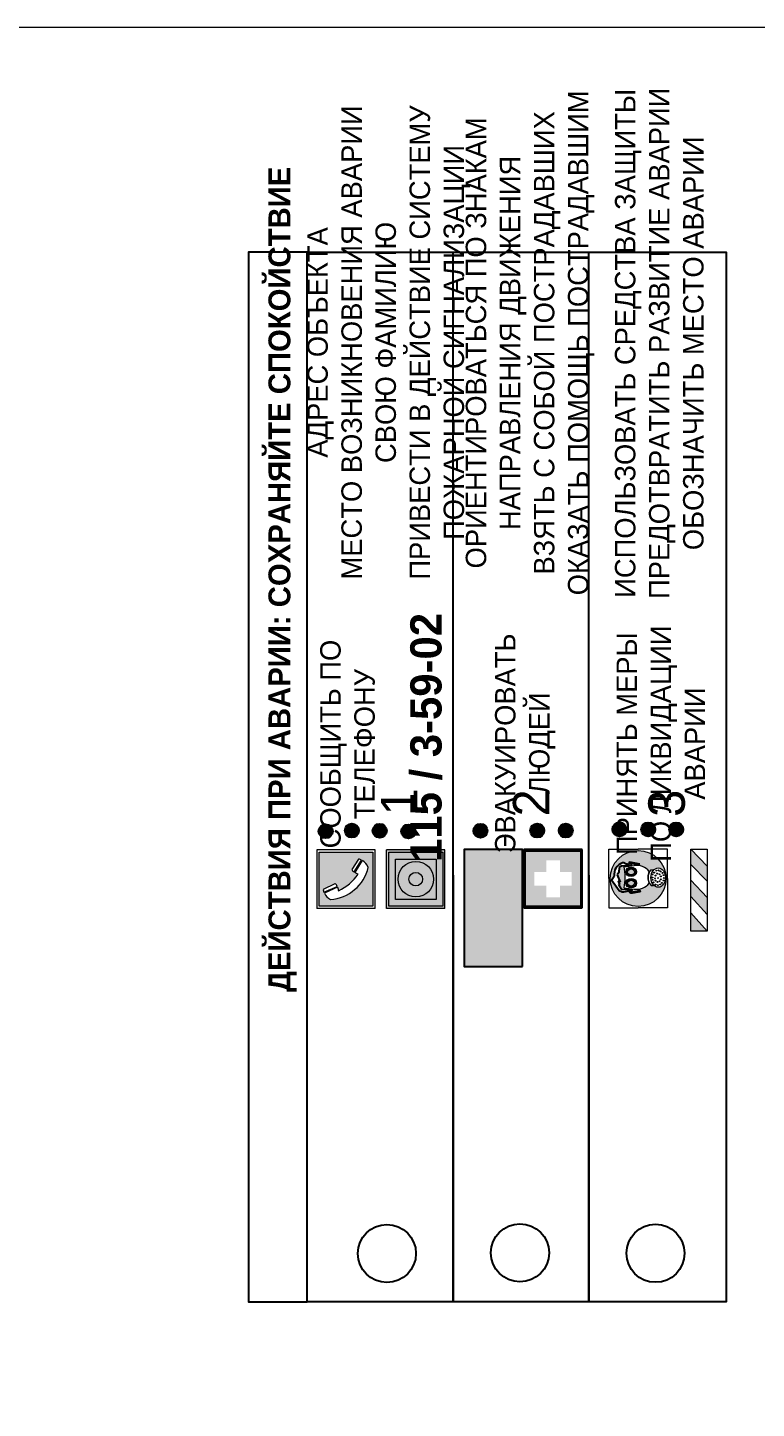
# Model space of a CAD drawing. Header units: millimetres. Extents: x 13114 to 67229, y 22859 to 38520.
# Drawn here: x 21341.4 to 21441.3, y 36549.1 to 36738.2 of the extents above; entities that cross this region are included whole.
import ezdxf

# ---------------------------------------------------------------- set-up
doc = ezdxf.new("R2010")
doc.units = ezdxf.units.MM
doc.styles.add('обычный', font='arial.ttf')

# ---------------------------------------------------------------- blocks, each defined once
blk = doc.blocks.new('A$C38D26F80')
h = blk.add_hatch(color=5)
h.dxf.hatch_style = 1
h.paths.add_polyline_path([(-8.77, -4.48, 1), (-0.19, -4.48, 1)])
h.paths.add_polyline_path([(-6.75, -3.58), (-6.75, -3.31), (-6.62, -3.22), (-6.5, -3.22), (-6.42, -3.3), (-6.39, -3.28), (-6.59, -2.23), (-6.59, -2.01), (-6.38, -1.58), (-4.76, -0.4), (-4.13, -0.79, -0.362848), (-2.1, -2.1, -0.201049), (-2.17, -2.48, 0.085434), (-2.26, -3.13), (-1.9, -3.16), (-2.25, -4.7), (-2.4, -4.59), (-2.43, -4.34), (-2.36, -4.34), (-2.14, -3.34), (-2.47, -3.42), (-2.58, -1.95), (-2.77, -1.58), (-3.58, -1.52), (-3.92, -1.26), (-5.05, -1.73), (-4.87, -1.39), (-5.41, -1.6), (-5.41, -1.46), (-6.13, -1.87), (-6.18, -3.5), (-6.56, -3.47), (-6.37, -4.59), (-6.16, -4.43), (-6.16, -4.66), (-6.36, -4.79), (-6.37, -4.8), (-6.51, -4.76)], flags=16)
h.paths.add_polyline_path([(-6.51, -4.76), (-6.36, -4.79), (-6.37, -4.8)], flags=0)
h.paths.add_polyline_path([(-5.92, -2.34, 0.089508), (-2.67, -2.35), (-2.48, -3.88, -0.268602), (-3.4, -6.18, 0.262449), (-5.2, -6.18, -0.268602), (-6.11, -3.88)], flags=16)
edge = h.paths.add_edge_path(flags=16)
edge.add_ellipse((-5.19, -3.41), major_axis=(0, 0.842), ratio=0.848992, start_angle=0, end_angle=360)
edge = h.paths.add_edge_path(flags=0)
edge.add_ellipse((-5.19, -3.39), major_axis=(0, 0.665), ratio=0.853798, start_angle=0, end_angle=360)
edge = h.paths.add_edge_path(flags=0)
edge.add_ellipse((-5.19, -3.4), major_axis=(0, 0.528), ratio=0.864094, start_angle=0, end_angle=360)
edge = h.paths.add_edge_path(flags=16)
edge.add_ellipse((-3.47, -3.4), major_axis=(0, 0.842), ratio=0.848992, start_angle=0, end_angle=360)
h.paths.add_polyline_path([(-3.13, -6.45), (-3.13, -6.84, 0.383174), (-5.57, -6.85), (-5.57, -6.49, -0.369952)], flags=16)
edge = h.paths.add_edge_path(flags=0)
edge.add_ellipse((-3.47, -3.39), major_axis=(0, 0.665), ratio=0.853798, start_angle=0, end_angle=360)
edge = h.paths.add_edge_path(flags=0)
edge.add_ellipse((-3.47, -3.4), major_axis=(0, 0.528), ratio=0.864094, start_angle=0, end_angle=360)
edge = h.paths.add_edge_path(flags=16)
edge.add_ellipse((-4.34, -7.57), major_axis=(-1.48, 0), ratio=0.744955, start_angle=0, end_angle=360)
h.paths.add_polyline_path([(-5.01, -6.85, -1), (-5.15, -6.85, -1)], flags=0)
h.paths.add_polyline_path([(-5.33, -7.14, -1), (-5.47, -7.14, -1)], flags=0)
h.paths.add_polyline_path([(-4.61, -6.71, -1), (-4.74, -6.71, -1)], flags=16)
h.paths.add_polyline_path([(-5.43, -7.51, -1), (-5.57, -7.51, -1)], flags=0)
h.paths.add_polyline_path([(-4.26, -6.67, -1), (-4.4, -6.67, -1)], flags=16)
h.paths.add_polyline_path([(-4.74, -7.14, -1), (-4.88, -7.14, -1)], flags=0)
h.paths.add_polyline_path([(-4.93, -7.43, -1), (-5.07, -7.43, -1)], flags=0)
h.paths.add_polyline_path([(-4.41, -7.07, -1), (-4.54, -7.07, -1)], flags=0)
h.paths.add_polyline_path([(-5.33, -7.87, -1), (-5.46, -7.87, -1)], flags=0)
h.paths.add_polyline_path([(-3.8, -6.71, -1), (-3.94, -6.71, -1)], flags=16)
h.paths.add_polyline_path([(-4.85, -7.78, -1), (-4.98, -7.78, -1)], flags=0)
h.paths.add_polyline_path([(-3.96, -7.14, -1), (-4.1, -7.14, -1)], flags=0)
h.paths.add_polyline_path([(-4.33, -7.53, -1), (-4.47, -7.53, -1)], flags=0)
h.paths.add_polyline_path([(-5.09, -8.12, -1), (-5.23, -8.12, -1)], flags=0)
h.paths.add_polyline_path([(-3.5, -6.94, -1), (-3.64, -6.94, -1)], flags=0)
h.paths.add_polyline_path([(-4.54, -7.97, -1), (-4.68, -7.97, -1)], flags=0)
h.paths.add_polyline_path([(-3.66, -7.39, -1), (-3.8, -7.39, -1)], flags=0)
h.paths.add_polyline_path([(-4.73, -8.35, -1), (-4.86, -8.35, -1)], flags=0)
h.paths.add_polyline_path([(-4.09, -7.96, -1), (-4.23, -7.96, -1)], flags=0)
h.paths.add_polyline_path([(-3.77, -7.74, -1), (-3.91, -7.74, -1)], flags=0)
h.paths.add_polyline_path([(-3.22, -7.27, -1), (-3.35, -7.27, -1)], flags=0)
h.paths.add_polyline_path([(-4.34, -8.4, -1), (-4.47, -8.4, -1)], flags=0)
h.paths.add_polyline_path([(-3.16, -7.61, -1), (-3.3, -7.61, -1)], flags=0)
h.paths.add_polyline_path([(-3.9, -8.35, -1), (-4.04, -8.35, -1)], flags=0)
h.paths.add_polyline_path([(-3.32, -7.91, -1), (-3.46, -7.91, -1)], flags=0)
h.paths.add_polyline_path([(-3.55, -8.23, -1), (-3.69, -8.23, -1)], flags=0)
at = {"color": 5, "lineweight": 5}
for p, q in [((-4.48, 0), (-8.96, 0)), ((-8.96, 0), (-8.96, -4.48)), ((-4.48, 0), (0, 0)), ((0, 0), (0, -4.48)), ((-6.59, -2.01), (-6.38, -1.58)), ((-6.59, -2.23), (-6.59, -2.01)), ((-6.38, -1.58), (-4.76, -0.4)), ((-6.13, -1.87), (-6.18, -3.5)), ((-5.41, -1.46), (-6.13, -1.87)), ((-4.87, -1.39), (-5.41, -1.6)), ((-5.41, -1.6), (-5.41, -1.46)), ((-3.92, -1.26), (-5.05, -1.73)), ((-5.05, -1.73), (-4.87, -1.39)), ((-4.76, -0.4), (-4.13, -0.79)), ((-3.58, -1.52), (-3.92, -1.26)), ((-2.77, -1.58), (-3.58, -1.52)), ((-2.58, -1.95), (-2.77, -1.58)), ((-2.47, -3.42), (-2.58, -1.95)), ((-6.75, -3.31), (-6.62, -3.22)), ((-6.75, -3.58), (-6.75, -3.31)), ((-6.51, -4.76), (-6.75, -3.58)), ((-6.62, -3.22), (-6.5, -3.22)), ((-6.39, -3.28), (-6.59, -2.23)), ((-6.18, -3.5), (-6.56, -3.47)), ((-6.56, -3.47), (-6.37, -4.59)), ((-6.5, -3.22), (-6.42, -3.3)), ((-6.42, -3.3), (-6.39, -3.28)), ((-5.92, -2.34), (-6.11, -3.88)), ((-2.67, -2.34), (-2.48, -3.88)), ((-2.14, -3.34), (-2.47, -3.42)), ((-2.36, -4.34), (-2.14, -3.34)), ((-1.9, -3.16), (-2.26, -3.13)), ((-2.25, -4.7), (-1.9, -3.16)), ((-8.96, -8.96), (-8.96, -4.48)), ((-6.37, -4.8), (-6.51, -4.76)), ((-6.37, -4.59), (-6.16, -4.43)), ((-6.16, -4.66), (-6.37, -4.8)), ((-6.16, -4.43), (-6.16, -4.66)), ((-2.43, -4.34), (-2.4, -4.59)), ((-2.43, -4.34), (-2.36, -4.34)), ((-2.4, -4.59), (-2.25, -4.7)), ((0, -8.96), (0, -4.48)), ((-5.57, -6.49), (-5.57, -6.85)), ((-3.13, -6.45), (-3.13, -6.84)), ((-4.48, -8.96), (-8.96, -8.96)), ((-4.48, -8.96), (0, -8.96))]:
    blk.add_line(p, q, dxfattribs=at)
at = {"color": 5}
for p, q in [((-6.59, -2.01), (-6.38, -1.58)), ((-6.59, -2.23), (-6.59, -2.01)), ((-6.38, -1.58), (-4.76, -0.4)), ((-6.13, -1.87), (-6.18, -3.5)), ((-5.41, -1.46), (-6.13, -1.87)), ((-4.87, -1.39), (-5.41, -1.6)), ((-5.41, -1.6), (-5.41, -1.46)), ((-3.92, -1.26), (-5.05, -1.73)), ((-5.05, -1.73), (-4.87, -1.39)), ((-4.76, -0.4), (-4.13, -0.79)), ((-3.58, -1.52), (-3.92, -1.26)), ((-2.77, -1.58), (-3.58, -1.52)), ((-2.58, -1.95), (-2.77, -1.58)), ((-2.47, -3.42), (-2.58, -1.95)), ((-6.75, -3.31), (-6.62, -3.22)), ((-6.75, -3.58), (-6.75, -3.31)), ((-6.51, -4.76), (-6.75, -3.58)), ((-6.62, -3.22), (-6.5, -3.22)), ((-6.39, -3.28), (-6.59, -2.23)), ((-6.18, -3.5), (-6.56, -3.47)), ((-6.56, -3.47), (-6.37, -4.59)), ((-6.5, -3.22), (-6.42, -3.3)), ((-6.42, -3.3), (-6.39, -3.28)), ((-2.14, -3.34), (-2.47, -3.42)), ((-2.36, -4.34), (-2.14, -3.34)), ((-2.26, -3.13), (-1.9, -3.16)), ((-1.9, -3.16), (-2.25, -4.7)), ((-6.37, -4.8), (-6.51, -4.76)), ((-6.36, -4.79), (-6.51, -4.76)), ((-6.37, -4.59), (-6.16, -4.43)), ((-6.16, -4.66), (-6.37, -4.8)), ((-6.16, -4.66), (-6.36, -4.79)), ((-6.16, -4.43), (-6.16, -4.66)), ((-2.4, -4.59), (-2.43, -4.34)), ((-2.43, -4.34), (-2.36, -4.34)), ((-2.25, -4.7), (-2.4, -4.59))]:
    blk.add_line(p, q, dxfattribs=at)
at = {"color": 5, "lineweight": 5}
for centre, radius in [((-4.48, -4.48), 4.29), ((-5.5, -7.51), 0.0678), ((-5.4, -7.14), 0.0678), ((-5.4, -7.87), 0.0678), ((-5.16, -8.12), 0.0678), ((-5.08, -6.85), 0.0678), ((-5, -7.43), 0.0678), ((-4.91, -7.78), 0.0678), ((-4.81, -7.14), 0.0678), ((-4.79, -8.35), 0.0678), ((-4.67, -6.71), 0.0678), ((-4.61, -7.97), 0.0678), ((-4.47, -7.07), 0.0678), ((-4.4, -7.53), 0.0678), ((-4.4, -8.4), 0.0678), ((-4.33, -6.67), 0.0678), ((-4.16, -7.96), 0.0678), ((-4.03, -7.14), 0.0678), ((-3.97, -8.35), 0.0678), ((-3.87, -6.71), 0.0678), ((-3.84, -7.74), 0.0678), ((-3.73, -7.39), 0.0678), ((-3.62, -8.23), 0.0678), ((-3.57, -6.94), 0.0678), ((-3.39, -7.91), 0.0678), ((-3.28, -7.27), 0.0678), ((-3.23, -7.61), 0.0678)]:
    blk.add_circle(centre, radius, dxfattribs=at)
at = {"color": 5}
for centre, radius, start, end in [((-3.89, -2.66), 1.88, 17.387, 97.1599), ((-2.6, -2.2), 0.511, 326.3906, 11.8614), ((-0.35, -3.07), 1.91, 162.2553, 181.7878)]:
    blk.add_arc(centre, radius, start, end, dxfattribs=at)
at = {"color": 5, "lineweight": 5}
for centre, radius, start, end in [((-2.6, -2.2), 0.513, 326.4781, 11.7739), ((-3.66, -4.24), 2.47, 171.573, 231.7124), ((-4.28, 6.66), 9.15, 259.6987, 280.1569), ((-4.93, -4.24), 2.47, 308.2876, 8.427), ((-0.47, -3.05), 1.79, 161.5846, 182.4584), ((-4.33, -7.88), 1.87, 50.358, 131.5662), ((-4.3, -7.78), 1.83, 60.5889, 119.4111), ((-4.34, -8.2), 1.82, 48.4943, 132.3565)]:
    blk.add_arc(centre, radius, start, end, dxfattribs=at)
for centre, major_axis, ratio in [((-5.19, -3.41), (0, 0.842), 0.848992), ((-5.19, -3.39), (0, 0.665), 0.853798), ((-5.19, -3.4), (0, 0.528), 0.864094), ((-3.47, -3.4), (0, 0.842), 0.848992), ((-3.47, -3.39), (0, 0.665), 0.853798), ((-3.47, -3.4), (0, 0.528), 0.864094), ((-4.34, -7.57), (-1.48, 0), 0.744955)]:
    blk.add_ellipse(centre, major_axis=major_axis, ratio=ratio, dxfattribs=at)
blk = doc.blocks.new('A$C47DD6509')
at = {"lineweight": 5}
for points in [[(-8.69, 0), (-11.19, 0), (-11.19, -2.22)], [(-4.22, 0), (-6.45, 0), (-8.91, -2.22), (-6.61, -2.22)], [(0, 0), (-2.09, 0), (-4.36, -2.22), (-2.29, -2.22)]]:
    blk.add_hatch(color=242, dxfattribs=at).paths.add_polyline_path(points)
at = {"color": 242, "lineweight": 5}
for p, q in [((-11.19, -2.22), (-8.69, 0)), ((-11.19, -2.22), (-11.19, 0)), ((-11.19, 0), (-8.69, 0)), ((-11.19, 0), (0, 0)), ((-8.91, -2.22), (-6.45, 0)), ((-6.61, -2.22), (-4.22, 0)), ((-4.36, -2.22), (-2.09, 0)), ((-2.29, -2.22), (0, 0)), ((0, 0), (0, -2.22)), ((0, -2.22), (-11.19, -2.22))]:
    blk.add_line(p, q, dxfattribs=at)
blk = doc.blocks.new('A$C32E8229D')
at = {"true_color": 0xffffff}
blk.add_hatch(color=7, dxfattribs=at).paths.add_polyline_path([(0, 0), (0, -8), (16, -8), (16, 0)])
h = blk.add_hatch(color=126)
h.paths.add_polyline_path([(0.2, -0.2), (15.8, -0.2), (15.8, -7.8), (0.2, -7.8)])
h.paths.add_polyline_path([(13.49, -2.05), (12.08, -2.05), (11.37, -2.63, 0.162397), (11.29, -2.84), (11.29, -3.63), (10.35, -3.63), (10.35, -4.05), (11.68, -4.05), (11.68, -3.48), (12.26, -4.28), (11.29, -5.1), (11.29, -6.78), (11.85, -6.78), (11.85, -5.44), (12.8, -4.64), (12.8, -5.94), (14.46, -5.94), (14.46, -5.39), (13.45, -5.39), (13.45, -3.97), (12.46, -2.59), (13.15, -2.59), (13.69, -3.34), (14.18, -3)], flags=16)
h.paths.add_polyline_path([(10.74, -1.82, 1), (11.8, -1.82, 1)], flags=16)
h.paths.add_polyline_path([(9.39, -3.59), (5.99, -3.59), (6.56, -3.03), (5.91, -3.03), (5.1, -3.83), (5.91, -4.64), (6.56, -4.64), (5.99, -4.09), (9.39, -4.09)], flags=16)
h.paths.add_polyline_path([(4.29, -1.08), (1.72, -1.08), (1.72, -6.6), (4.29, -6.6)], flags=16)
at = {"color": 126}
blk.add_lwpolyline([(16, -8), (0, -8), (0, 0), (16, 0)], close=True, dxfattribs=at)
blk = doc.blocks.new('A$C18900ED3')
h = blk.add_hatch(color=126)
h.paths.add_polyline_path([(-0.18, -0.18), (-7.02, -0.18), (-7.02, -7.02), (-0.18, -7.02)])
h.paths.add_polyline_path([(-5.89, -4.46), (-5.89, -2.77), (-4.46, -2.77), (-4.46, -1.31), (-2.77, -1.31), (-2.77, -2.77), (-1.33, -2.77), (-1.33, -4.46), (-2.77, -4.46), (-2.77, -5.89), (-4.46, -5.89), (-4.46, -4.46)], flags=16)
at = {"color": 126}
for p, q in [((-7.2, 0), (-7.2, -7.2)), ((0, 0), (-7.2, 0)), ((0, -7.2), (0, 0)), ((-7.02, -7.02), (-7.02, -0.18)), ((-7.02, -0.18), (-0.18, -0.18)), ((-0.18, -0.18), (-0.18, -7.02)), ((-7.2, -7.2), (0, -7.2)), ((-0.18, -7.02), (-7.02, -7.02))]:
    blk.add_line(p, q, dxfattribs=at)
blk = doc.blocks.new('A$C456E1F9C')
at = {"lineweight": 5}
h = blk.add_hatch(color=242, dxfattribs=at)
h.paths.add_polyline_path([(0.51, -1.47), (0.51, -13.26), (12.29, -13.26), (12.29, -1.47)])
h.paths.add_polyline_path([(5.42, -4.95, -0.254479), (4.78, -5.4), (3.52, -2.53, -0.209735), (4.23, -2.4)], flags=16)
h.paths.add_polyline_path([(8.53, -8.6), (10.87, -10.17), (10.54, -10.76), (8.03, -9.13, -0.192251)], flags=16)
h.paths.add_polyline_path([(4.61, -5.49, 0.005518), (3.87, -5.72, 0.128647), (7.49, -10.01, 0.00809), (7.83, -9.33), (10.47, -10.97, -0.16736), (8.99, -12.25, -0.327862), (1.95, -3.95, -0.166952), (3.36, -2.62)], flags=16)
at = {"color": 242, "lineweight": 5}
for p, q in [((0, -13.77), (0, -0.97)), ((12.8, -0.97), (0, -0.97)), ((4.61, -5.49), (3.36, -2.62)), ((3.52, -2.53), (4.78, -5.4)), ((4.23, -2.4), (5.42, -4.95)), ((12.8, -13.77), (12.8, -0.97)), ((10.81, -10.12), (8.53, -8.6)), ((7.83, -9.33), (10.47, -10.97)), ((8.03, -9.13), (10.54, -10.76)), ((10.54, -10.76), (10.8, -10.3)), ((10.8, -10.3), (10.81, -10.12)), ((0, -13.77), (12.8, -13.77))]:
    blk.add_line(p, q, dxfattribs=at)
blk.add_lwpolyline([(0.51, -1.47), (12.29, -1.47), (12.29, -13.26), (0.51, -13.26)], close=True, dxfattribs=at)
for centre, radius, start, end in [((4.59, -5.34), 2.99, 114.2845, 152.1974), ((4.02, -3.27), 0.891, 76.3284, 123.7092), ((11.12, -3.31), 9.19, 183.9915, 256.6009), ((14.98, -39.1), 35.17, 107.1487, 108.4135), ((13.86, -0.94), 11.08, 205.5536, 234.8762), ((4.68, -4.59), 0.824, 276.9621, 334.0723), ((8.94, -9.5), 0.989, 114.4092, 157.9388), ((-13.31, 0.8), 23.44, 332.5487, 334.4027), ((7.87, -9.46), 3, 291.9291, 329.9329)]:
    blk.add_arc(centre, radius, start, end, dxfattribs=at)
blk = doc.blocks.new('A$C54414219')
at = {"true_color": 0xffffff}
h = blk.add_hatch(color=7, dxfattribs=at)
h.paths.add_polyline_path([(2.39, -9.45), (2.39, -18.3), (11.23, -18.3), (11.23, -9.45)], flags=0)
h.paths.add_polyline_path([(10.71, -13.87, -1), (2.92, -13.87, -1)], flags=0)
h.paths.add_polyline_path([(8.3, -13.87, -1), (5.33, -13.87, -1)], flags=0)
h.paths.add_polyline_path([(0.41, -7.47), (0.41, -20.27), (13.21, -20.27), (13.21, -7.47)])
h.paths.add_polyline_path([(0.92, -19.77), (12.71, -19.77), (12.71, -7.98), (0.92, -7.98)], flags=16)
h.paths.add_polyline_path([(11.23, -9.45), (11.23, -18.3), (2.39, -18.3), (2.39, -9.45)], flags=0)
at = {"lineweight": 5}
h = blk.add_hatch(color=242, dxfattribs=at)
h.paths.add_polyline_path([(12.71, -7.98), (0.92, -7.98), (0.92, -19.77), (12.71, -19.77)])
h.paths.add_polyline_path([(11.23, -18.3), (2.39, -18.3), (2.39, -9.45), (11.23, -9.45)], flags=16)
h.paths.add_polyline_path([(10.71, -13.87, -1), (2.92, -13.87, -1)], flags=0)
h.paths.add_polyline_path([(8.3, -13.87, -1), (5.33, -13.87, -1)], flags=0)
at = {"true_color": 0xffffff}
h = blk.add_hatch(color=7, dxfattribs=at)
h.paths.add_polyline_path([(2.39, -9.45), (2.39, -18.3), (11.23, -18.3), (11.23, -9.45)])
h.paths.add_polyline_path([(10.71, -13.87, -1), (2.92, -13.87, -1)], flags=16)
h.paths.add_polyline_path([(8.3, -13.87, -1), (5.33, -13.87, -1)], flags=0)
at = {"lineweight": 5}
h = blk.add_hatch(color=242, dxfattribs=at)
h.paths.add_polyline_path([(2.92, -13.87, 1), (10.71, -13.87, 1)])
h.paths.add_polyline_path([(8.3, -13.87, -1), (5.33, -13.87, -1)], flags=16)
at = {"color": 242, "lineweight": 5}
for p, q in [((0.41, -20.27), (0.41, -7.47)), ((0.41, -7.47), (13.21, -7.47)), ((0.41, -7.47), (13.21, -7.47)), ((13.21, -20.27), (13.21, -7.47)), ((0.41, -20.27), (13.21, -20.27))]:
    blk.add_line(p, q, dxfattribs=at)
for points in [[(0.92, -7.98), (12.71, -7.98), (12.71, -19.77), (0.92, -19.77)], [(2.39, -9.45), (11.23, -9.45), (11.23, -18.3), (2.39, -18.3)]]:
    blk.add_lwpolyline(points, close=True, dxfattribs=at)
for radius in [3.89, 1.49]:
    blk.add_circle((6.81, -13.87), radius, dxfattribs=at)

msp = doc.modelspace()

# ---------------------------------------------------------------- hatches: boundary and pattern name
at = {"lineweight": 0}
h = msp.add_hatch(color=256, dxfattribs=at)
h.dxf.hatch_style = 1
h.paths.add_polyline_path([(21382.27, 36629.14, 1), (21382.27, 36627.21, 1)])
h = msp.add_hatch(color=256, dxfattribs=at)
h.dxf.hatch_style = 1
h.paths.add_polyline_path([(21385.86, 36629.25, 1), (21385.86, 36627.31, 1)])
h = msp.add_hatch(color=256, dxfattribs=at)
h.dxf.hatch_style = 1
h.paths.add_polyline_path([(21389.67, 36629.21, 1), (21389.67, 36627.28, 1)])
h = msp.add_hatch(color=256, dxfattribs=at)
h.dxf.hatch_style = 1
h.paths.add_polyline_path([(21393.6, 36629.13, 1), (21393.6, 36627.19, 1)])
h = msp.add_hatch(color=256, dxfattribs=at)
h.dxf.hatch_style = 1
h.paths.add_polyline_path([(21403.48, 36629.21, 1), (21403.48, 36627.28, 1)])
h = msp.add_hatch(color=256, dxfattribs=at)
h.dxf.hatch_style = 1
h.paths.add_polyline_path([(21411.26, 36629.25, 1), (21411.26, 36627.32, 1)])
h = msp.add_hatch(color=256, dxfattribs=at)
h.dxf.hatch_style = 1
h.paths.add_polyline_path([(21415.16, 36629.24, 1), (21415.16, 36627.31, 1)])
h = msp.add_hatch(color=256, dxfattribs=at)
h.dxf.hatch_style = 1
h.paths.add_polyline_path([(21422.52, 36629.4, 1), (21422.52, 36627.47, 1)])
h = msp.add_hatch(color=256, dxfattribs=at)
h.dxf.hatch_style = 1
h.paths.add_polyline_path([(21426.46, 36629.4, 1), (21426.46, 36627.46, 1)])
h = msp.add_hatch(color=256, dxfattribs=at)
h.dxf.hatch_style = 1
h.paths.add_polyline_path([(21430.3, 36629.4, 1), (21430.3, 36627.47, 1)])

# ---------------------------------------------------------------- linework, layer by layer
at = {"color": 5, "lineweight": 0}
msp.add_lwpolyline([(20946.69, 36343.23), (21546.69, 36343.23), (21546.69, 36738.23), (20946.69, 36738.23)], close=True, dxfattribs=at)
for points in [[(21379.74, 36563.73), (21379.74, 36707.5), (21371.69, 36707.5), (21371.69, 36563.73)], [(21379.74, 36563.73), (21379.74, 36707.5), (21437.14, 36707.5), (21437.14, 36563.73)]]:
    msp.add_lwpolyline(points, close=True)
for points in [[(21399.73, 36622.15), (21399.73, 36563.73), (21399.73, 36707.5)], [(21418.31, 36622.15), (21418.31, 36563.73), (21418.31, 36707.5)]]:
    msp.add_lwpolyline(points)
for centre, radius in [((21382.27, 36628.18), 0.966), ((21385.86, 36628.28), 0.966), ((21389.67, 36628.24), 0.966), ((21393.6, 36628.16), 0.966), ((21403.48, 36628.24), 0.966), ((21411.26, 36628.28), 0.966), ((21415.16, 36628.28), 0.966), ((21422.52, 36628.44), 0.966), ((21426.46, 36628.43), 0.966), ((21430.3, 36628.43), 0.966), ((21390.66, 36570.36), 3.98), ((21408.89, 36570.45), 3.98), ((21427.46, 36570.39), 3.98)]:
    msp.add_circle(centre, radius)

# ---------------------------------------------------------------- block references
at = {"rotation": 90}
for name, p, xscale, yscale, zscale in [('A$C456E1F9C', (21380.46, 36617.62), 0.625, 0.625, 0.625), ('A$C54414219', (21385.95, 36617.36), 0.625, 0.625, 0.625), ('A$C18900ED3', (21409.41, 36625.68), 1.111111111007631, 1.111111111007631, 1.111111111007631), ('A$C38D26F80', (21421.08, 36625.71), 0.8928571427240968, 0.8928571427240968, 0.8928571427240968)]:
    msp.add_blockref(name, p, dxfattribs=dict(at, xscale=xscale, yscale=yscale, zscale=zscale))
at = {"xscale": -1, "rotation": 90}
msp.add_blockref('A$C32E8229D', (21401.26, 36625.68), dxfattribs=at)
at = {"color": 242, "true_color": 0xc1121c, "rotation": 90}
msp.add_blockref('A$C47DD6509', (21432.3, 36625.71), dxfattribs=at)

# ---------------------------------------------------------------- texts
at = {"lineweight": 0, "attachment_point": 5, "rotation": 90, "style": 'обычный'}
for s, insert, char_height, width in [('\\pi-8.4,l8.4,t8.4;{\\fProxima Nova Rg|b0|i0|c204|p2;ОРИЕНТИРОВАТЬСЯ ПО ЗНАКАМ \\PНАПРАВЛЕНИЯ ДВИЖЕНИЯ\\PВЗЯТЬ С СОБОЙ ПОСТРАДАВШИХ\\PОКАЗАТЬ ПОМОЩЬ ПОСТРАДАВШИМ}', (21410.27, 36695.06), 2.8, 126.6484), ('\\pi-8.4,l8.4,t8.4;{\\fProxima Nova Rg|b0|i0|c204|p2;ИСПОЛЬЗОВАТЬ СРЕДСТВА ЗАЩИТЫ \\PПРЕДОТВРАТИТЬ РАЗВИТИЕ АВАРИИ\\PОБОЗНАЧИТЬ МЕСТО АВАРИИ}', (21427.99, 36695), 2.8, 126.6484), ('\\pi-8.4,l8.4,t8.4;{\\fProxima Nova Rg|b0|i0|c204|p2;АДРЕС ОБЪЕКТА\\PМЕСТО ВОЗНИКНОВЕНИЯ АВАРИИ\\PСВОЮ ФАМИЛИЮ\\PПРИВЕСТИ В ДЕЙСТВИЕ СИСТЕМУ \\PПОЖАРНОЙ СИГНАЛИЗАЦИИ}', (21390.9, 36695.12), 2.8, 126.6484), ('{\\fProxima Nova Rg|b1|i0|c204|p2;ДЕЙСТВИЯ ПРИ АВАРИИ: СОХРАНЯЙТЕ СПОКОЙСТВИЕ\\H1.6644x; }', (21376.37, 36662.68), 3, 175.1736), ('{\\fProxima Nova Rg|b1|i0|c0|p2;\\H1.0714x;115 / 3-59-02\\H1.2822x; }', (21396.07, 36641.03), 4, 126.6484), ('{\\fProxima Nova Rg|b0|i0|c204|p2;ЭВАКУИРОВАТЬ \\PЛЮДЕЙ}', (21409.61, 36640.22), 2.8, 126.6484), ('{\\fProxima Nova Rg|b0|i0|c204|p2;ПРИНЯТЬ МЕРЫ \\PПО ЛИКВИДАЦИИ \\PАВАРИИ}', (21428.19, 36640.18), 2.8, 126.6484), ('{\\fProxima Nova Rg|b0|i0|c204|p2;СООБЩИТЬ ПО \\PТЕЛЕФОНУ}', (21385.28, 36640.12), 2.8, 126.6484), ('{\\fProxima Nova Rg|b0|i0|c204|p2;1\\H1.1667x; }', (21392.35, 36632.22), 5, 126.6484), ('{\\fProxima Nova Rg|b0|i0|c204|p2;2\\H1.1967x; }', (21410.43, 36632.07), 5, 126.6484), ('{\\fProxima Nova Rg|b0|i0|c204|p2;3\\H1.1967x; }', (21429.01, 36632.01), 5, 126.6484)]:
    msp.add_mtext(s, dxfattribs=dict(at, insert=insert, char_height=char_height, width=width))

doc.saveas('drawing.dxf')
